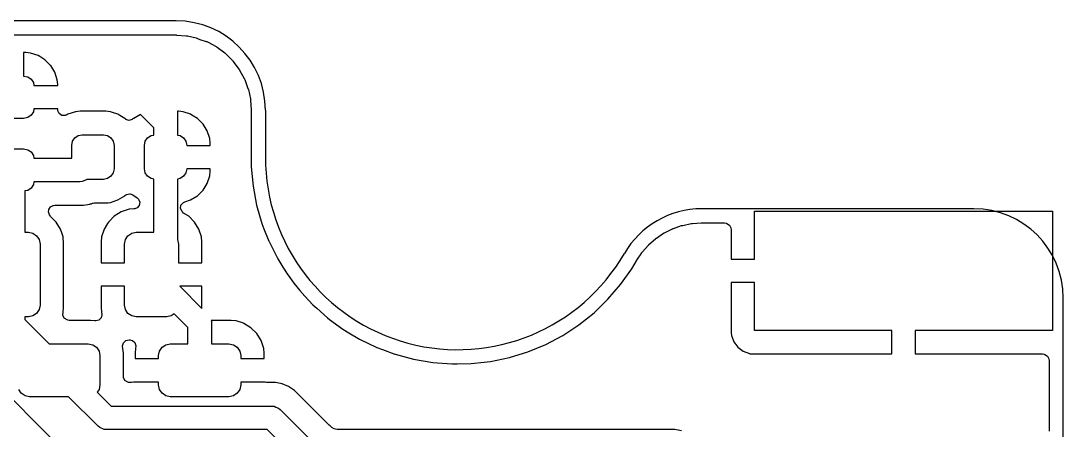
# Model space of a CAD drawing. Header units: millimetres. Extents: x 117.1 to 182.9, y -117.9 to -82.1.
# Drawn here: x 160.69 to 182.9, y -90.81 to -82.1 of the extents above; entities that cross this region are included whole.
import ezdxf

# ---------------------------------------------------------------- set-up
doc = ezdxf.new("R2010")
doc.units = ezdxf.units.MM
for name, color, linetype, lineweight, true_color in [('cut_out', 174, 'CONTINUOUS', 25, 0x000080), ('trace_in', 6, 'CONTINUOUS', 25, 0xff00ff), ('trace_out', 214, 'CONTINUOUS', 25, 0x800080)]:
    doc.layers.add(name, color=color, linetype=linetype, lineweight=lineweight, true_color=true_color)

msp = doc.modelspace()

# ---------------------------------------------------------------- linework, layer by layer
at = {"layer": 'cut_out', "linetype": 'CONTINUOUS'}
for p, q in [((164, -82.1), (136, -82.1)), ((165.9, -84), (165.9, -85)), ((181, -86.1), (175.196152, -86.1)), ((182.9, -112), (182.9, -88))]:
    msp.add_line(p, q, dxfattribs=at)
at = {"layer": 'cut_out'}
for centre, radius, start, end in [((164, -84), 1.9, 0, 90), ((170, -85), 4.1, -180, -30.0000011), ((175.1961, -87.9999), 1.899905, 89.9984318, 150.0018236), ((181, -88), 1.9, 0, 90)]:
    msp.add_arc(centre, radius, start, end, dxfattribs=at)
at = {"layer": 'trace_in', "linetype": 'CONTINUOUS'}
for p, q in [((160.798322, -82.775), (160.75, -82.775)), ((160.75, -82.775), (160.75, -83.275)), ((160.798327, -82.775), (160.798322, -82.775)), ((160.897604, -82.785143), (160.798327, -82.775)), ((161.058476, -82.838449), (160.897604, -82.785143)), ((161.05849, -82.838456), (161.058476, -82.838449)), ((161.058492, -82.838457), (161.05849, -82.838456)), ((161.09499, -82.860969), (161.058492, -82.838457)), ((161.202712, -82.927413), (161.09499, -82.860969)), ((161.202722, -82.92742), (161.202712, -82.927413)), ((161.202728, -82.927424), (161.202722, -82.92742)), ((161.202732, -82.927427), (161.202728, -82.927424)), ((161.202734, -82.927429), (161.202732, -82.927427)), ((161.202737, -82.927431), (161.202734, -82.927429)), ((161.322567, -83.047261), (161.202737, -82.927431)), ((161.322568, -83.047263), (161.322567, -83.047261)), ((161.322572, -83.047267), (161.322568, -83.047263)), ((161.322575, -83.047271), (161.322572, -83.047267)), ((161.32258, -83.047279), (161.322575, -83.047271)), ((161.322585, -83.047286), (161.32258, -83.047279)), ((161.326079, -83.052951), (161.322585, -83.047286)), ((161.411542, -83.191507), (161.326079, -83.052951)), ((160.75, -83.275), (160.836104, -83.292127)), ((161.411547, -83.191518), (161.411542, -83.191507)), ((161.464855, -83.352392), (161.411547, -83.191518)), ((160.836104, -83.292127), (160.909099, -83.340901)), ((160.909099, -83.340901), (160.957873, -83.413896)), ((160.957873, -83.413896), (160.970027, -83.475)), ((160.970027, -83.475), (161.474999, -83.475)), ((161.474998, -83.451677), (161.464855, -83.352392)), ((161.474999, -83.451692), (161.474998, -83.451677)), ((161.474999, -83.475), (161.474999, -83.451692)), ((164.048322, -84.025), (164.025, -84.025)), ((164.025, -84.025), (164.025, -84.275)), ((164.048327, -84.025), (164.048322, -84.025)), ((164.147604, -84.035143), (164.048327, -84.025)), ((164.308476, -84.088449), (164.147604, -84.035143)), ((164.30849, -84.088456), (164.308476, -84.088449)), ((164.308492, -84.088457), (164.30849, -84.088456)), ((164.334952, -84.104778), (164.308492, -84.088457)), ((164.452712, -84.177413), (164.334952, -84.104778)), ((164.025, -84.275), (164.025, -84.529972)), ((164.452722, -84.17742), (164.452712, -84.177413)), ((164.452728, -84.177424), (164.452722, -84.17742)), ((164.452732, -84.177427), (164.452728, -84.177424)), ((164.452733, -84.177428), (164.452732, -84.177427)), ((164.452734, -84.177429), (164.452733, -84.177428)), ((164.452737, -84.177431), (164.452734, -84.177429)), ((164.572567, -84.297261), (164.452737, -84.177431)), ((164.572569, -84.297264), (164.572567, -84.297261)), ((164.572572, -84.297267), (164.572569, -84.297264)), ((164.572575, -84.297271), (164.572572, -84.297267)), ((164.57258, -84.297279), (164.572575, -84.297271)), ((164.572585, -84.297286), (164.57258, -84.297279)), ((164.575095, -84.301356), (164.572585, -84.297286)), ((164.661542, -84.441507), (164.575095, -84.301356)), ((164.025, -84.529972), (164.086104, -84.542127)), ((164.086104, -84.542127), (164.159099, -84.590901)), ((164.159099, -84.590901), (164.207873, -84.663896)), ((164.661547, -84.441518), (164.661542, -84.441507)), ((164.714855, -84.602392), (164.661547, -84.441518)), ((164.724998, -84.701677), (164.714855, -84.602392)), ((164.207873, -84.663896), (164.225, -84.75)), ((164.225, -84.75), (164.724999, -84.75)), ((164.724999, -84.701692), (164.724998, -84.701677)), ((164.724999, -84.75), (164.724999, -84.701692)), ((164.225, -85.25), (164.207873, -85.336104)), ((164.725, -85.25), (164.225, -85.25)), ((164.725, -85.298309), (164.725, -85.25)), ((164.086104, -85.457873), (164.025, -85.470027)), ((164.025, -85.470027), (164.025, -86.745394)), ((164.159099, -85.409099), (164.086104, -85.457873)), ((164.207873, -85.336104), (164.159099, -85.409099)), ((164.661547, -85.558481), (164.714855, -85.397606)), ((164.714855, -85.397606), (164.724999, -85.298322)), ((164.724999, -85.298322), (164.725, -85.298309)), ((164.452732, -85.822572), (164.572572, -85.702732)), ((164.572572, -85.702732), (164.572575, -85.702728)), ((164.572575, -85.702728), (164.661542, -85.558492)), ((164.661542, -85.558492), (164.661547, -85.558481)), ((164.155415, -85.96727), (164.186187, -85.952071)), ((164.186187, -85.952071), (164.308472, -85.911551)), ((164.308472, -85.911551), (164.308476, -85.911548)), ((164.308476, -85.911548), (164.308479, -85.911548)), ((164.308479, -85.911548), (164.308492, -85.911542)), ((164.308492, -85.911542), (164.441491, -85.829506)), ((164.441491, -85.829506), (164.452712, -85.822585)), ((164.452712, -85.822585), (164.452713, -85.822584)), ((164.452713, -85.822584), (164.452728, -85.822575)), ((164.452728, -85.822575), (164.452732, -85.822572)), ((164.093747, -86.095867), (164.102402, -86.026535)), ((164.123948, -86.15887), (164.093747, -86.095867)), ((164.102402, -86.026535), (164.14636, -85.973434)), ((164.124867, -86.159892), (164.123948, -86.15887)), ((164.131727, -86.167518), (164.124867, -86.159892)), ((164.158815, -86.190124), (164.131727, -86.167518)), ((164.14636, -85.973434), (164.151493, -85.96994)), ((164.151493, -85.96994), (164.155415, -85.96727)), ((164.268344, -86.257683), (164.158815, -86.190124)), ((164.268345, -86.257684), (164.268344, -86.257683)), ((164.392315, -86.381654), (164.268345, -86.257684)), ((164.484356, -86.530875), (164.392315, -86.381654)), ((164.484358, -86.53088), (164.484356, -86.530875)), ((164.539505, -86.697302), (164.484358, -86.53088)), ((164.025, -86.745394), (164.03097, -86.754329)), ((164.03097, -86.754329), (164.05, -86.85)), ((164.549998, -86.800013), (164.539505, -86.697302)), ((164.549999, -86.800028), (164.549998, -86.800013)), ((164.549999, -87.25), (164.549999, -86.800028)), ((164.05, -86.85), (164.05, -87.25)), ((164.05, -87.25), (164.549999, -87.25)), ((176.325, -87.67), (175.825, -87.67)), ((175.825, -87.67), (175.825, -88.737844)), ((176.325, -88.69), (176.325, -87.67)), ((164.55, -87.75), (164.078554, -87.75)), ((164.078554, -87.75), (164.548009, -88.219456)), ((164.55, -88.199973), (164.55, -87.75)), ((164.548009, -88.219456), (164.549999, -88.199986)), ((164.549999, -88.199986), (164.55, -88.199973)), ((165.174986, -88.475), (164.747538, -88.475)), ((164.747538, -88.475), (164.75, -88.5)), ((164.75, -88.5), (164.75, -88.975)), ((165.174991, -88.475), (165.174986, -88.475)), ((165.277694, -88.485493), (165.174991, -88.475)), ((165.277699, -88.485494), (165.277694, -88.485493)), ((165.432419, -88.536764), (165.277699, -88.485494)), ((165.444119, -88.540641), (165.432419, -88.536764)), ((165.444124, -88.540643), (165.444119, -88.540641)), ((165.593345, -88.632684), (165.444124, -88.540643)), ((165.717315, -88.756654), (165.593345, -88.632684)), ((165.809356, -88.905875), (165.717315, -88.756654)), ((175.825, -88.737844), (175.8314, -88.79737)), ((175.8314, -88.79737), (175.831401, -88.797372)), ((175.831401, -88.797372), (175.831403, -88.797379)), ((175.831403, -88.797379), (175.881645, -88.932086)), ((179.25, -88.69), (176.325, -88.69)), ((179.25, -89.19), (179.25, -88.69)), ((164.75, -88.975), (165.125, -88.975)), ((165.125, -88.975), (165.220671, -88.99403)), ((165.220671, -88.99403), (165.301777, -89.048223)), ((165.301777, -89.048223), (165.35597, -89.129329)), ((165.809358, -88.90588), (165.809356, -88.905875)), ((165.864505, -89.072302), (165.809358, -88.90588)), ((175.881645, -88.932086), (175.881649, -88.932093)), ((175.881649, -88.932093), (175.922585, -88.986776)), ((175.922585, -88.986776), (175.967807, -89.047185)), ((175.967807, -89.047185), (175.967813, -89.047191)), ((175.967813, -89.047191), (175.996364, -89.068564)), ((165.35597, -89.129329), (165.375, -89.225)), ((165.375, -89.225), (165.375, -89.2875)), ((165.874998, -89.175013), (165.864505, -89.072302)), ((165.874999, -89.175028), (165.874998, -89.175013)), ((165.874999, -89.2875), (165.874999, -89.175028)), ((175.996364, -89.068564), (176.082906, -89.13335)), ((176.082906, -89.13335), (176.082913, -89.133354)), ((176.082913, -89.133354), (176.21762, -89.183596)), ((176.21762, -89.183596), (176.217627, -89.183598)), ((176.217627, -89.183598), (176.224468, -89.184333)), ((176.224468, -89.184333), (176.277138, -89.189998)), ((176.277138, -89.189998), (176.277155, -89.189999)), ((176.277155, -89.189999), (176.277172, -89.19)), ((176.277172, -89.19), (179.25, -89.19)), ((165.375, -89.2875), (165.874999, -89.2875))]:
    msp.add_line(p, q, dxfattribs=at)
at = {"layer": 'trace_out', "linetype": 'CONTINUOUS'}
for p, q in [((136.006643, -82.4005), (163.993357, -82.4005)), ((163.993357, -82.4005), (163.997782, -82.400579)), ((163.997782, -82.400579), (164.0011, -82.400697)), ((164.0011, -82.400697), (164.002207, -82.400737)), ((164.002207, -82.400737), (164.006624, -82.400973)), ((164.006624, -82.400973), (164.214386, -82.415832)), ((164.214386, -82.415832), (164.223152, -82.416775)), ((164.223152, -82.416775), (164.231936, -82.418038)), ((164.231936, -82.418038), (164.240613, -82.419604)), ((164.240613, -82.419604), (164.424544, -82.459616)), ((164.424544, -82.459616), (164.457606, -82.471947)), ((164.457606, -82.471947), (164.50266, -82.496548)), ((164.50266, -82.496548), (164.641376, -82.537279)), ((164.641376, -82.537279), (164.653879, -82.541689)), ((164.653879, -82.541689), (164.666118, -82.546759)), ((164.666118, -82.546759), (164.678061, -82.552473)), ((164.678061, -82.552473), (164.853092, -82.648046)), ((164.853092, -82.648046), (164.860689, -82.652554)), ((164.860689, -82.652554), (164.86812, -82.657329)), ((164.86812, -82.657329), (164.875397, -82.662381)), ((164.875397, -82.662381), (165.036798, -82.783204)), ((165.036798, -82.783204), (165.04369, -82.788758)), ((165.04369, -82.788758), (165.050379, -82.794554)), ((165.050379, -82.794554), (165.056858, -82.800586)), ((165.056858, -82.800586), (165.199412, -82.94314)), ((165.199412, -82.94314), (165.205444, -82.949619)), ((165.205444, -82.949619), (165.21124, -82.956308)), ((165.21124, -82.956308), (165.216794, -82.9632)), ((165.216794, -82.9632), (165.337608, -83.124589)), ((165.337608, -83.124589), (165.342659, -83.131863)), ((165.342659, -83.131863), (165.347449, -83.139317)), ((165.347449, -83.139317), (165.351963, -83.146927)), ((165.351963, -83.146927), (165.448577, -83.323864)), ((165.448577, -83.323864), (165.452538, -83.331775)), ((165.452538, -83.331775), (165.456211, -83.339817)), ((165.456211, -83.339817), (165.4596, -83.347998)), ((165.4596, -83.347998), (165.530065, -83.536919)), ((165.530065, -83.536919), (165.532863, -83.545328)), ((165.532863, -83.545328), (165.535349, -83.553797)), ((165.535349, -83.553797), (165.537535, -83.562364)), ((165.537535, -83.562364), (165.580389, -83.759364)), ((165.580389, -83.759364), (165.58196, -83.768066)), ((165.58196, -83.768066), (165.58322, -83.776825)), ((165.58322, -83.776825), (165.584167, -83.785634)), ((165.584167, -83.785634), (165.599026, -83.993371)), ((160.75, -84.175), (160.25, -84.175)), ((160.836104, -84.157873), (160.75, -84.175)), ((160.909099, -84.109099), (160.836104, -84.157873)), ((160.957873, -84.036104), (160.909099, -84.109099)), ((160.970027, -83.975), (160.957873, -84.036104)), ((161.475, -83.975), (160.970027, -83.975)), ((161.475, -83.986488), (161.475, -83.975)), ((161.477593, -84.011712), (161.475, -83.986488)), ((161.478952, -84.018253), (161.477593, -84.011712)), ((161.505234, -84.072573), (161.478952, -84.018253)), ((161.505665, -84.073089), (161.505234, -84.072573)), ((161.563654, -84.111851), (161.505665, -84.073089)), ((161.633511, -84.113146), (161.563654, -84.111851)), ((161.646892, -84.109485), (161.633511, -84.113146)), ((161.653722, -84.106517), (161.646892, -84.109485)), ((161.656822, -84.106314), (161.653722, -84.106517)), ((161.668601, -84.101998), (161.656822, -84.106314)), ((161.691296, -84.088), (161.668601, -84.101998)), ((161.691305, -84.087996), (161.691296, -84.088)), ((161.852289, -84.034651), (161.691305, -84.087996)), ((161.852292, -84.03465), (161.852289, -84.034651)), ((161.852504, -84.034628), (161.852292, -84.03465)), ((161.852505, -84.034628), (161.852504, -84.034628)), ((161.951617, -84.024503), (161.852505, -84.034628)), ((161.951636, -84.024501), (161.951617, -84.024503)), ((161.951644, -84.024501), (161.951636, -84.024501)), ((161.951662, -84.0245), (161.951644, -84.024501)), ((162.498346, -84.0245), (161.951662, -84.0245)), ((162.498353, -84.0245), (162.498346, -84.0245)), ((162.597707, -84.03465), (162.498353, -84.0245)), ((162.597711, -84.034651), (162.597707, -84.03465)), ((162.639965, -84.048653), (162.597711, -84.034651)), ((162.758689, -84.087994), (162.639965, -84.048653)), ((162.758696, -84.087996), (162.758689, -84.087994)), ((162.758699, -84.087998), (162.758696, -84.087996)), ((162.758709, -84.088003), (162.758699, -84.087998)), ((162.797668, -84.112034), (162.758709, -84.088003)), ((162.90304, -84.177029), (162.797668, -84.112034)), ((163.237422, -84.090976), (163.09728, -84.177417)), ((163.525, -84.378553), (163.237422, -84.090976)), ((165.599026, -83.993371), (165.599263, -83.997791)), ((165.599263, -83.997791), (165.599421, -84.002214)), ((165.599421, -84.002214), (165.5995, -84.006641)), ((165.5995, -84.006641), (165.5995, -85.000034)), ((162.903044, -84.177032), (162.90304, -84.177029)), ((162.903233, -84.177221), (162.903044, -84.177032)), ((162.903646, -84.177554), (162.903233, -84.177221)), ((162.906366, -84.179913), (162.903646, -84.177554)), ((162.906451, -84.179814), (162.906366, -84.179913)), ((162.923891, -84.19387), (162.906451, -84.179814)), ((162.925969, -84.195206), (162.923891, -84.19387)), ((162.930398, -84.198052), (162.925969, -84.195206)), ((162.988539, -84.217414), (162.930398, -84.198052)), ((162.990347, -84.217544), (162.988539, -84.217414)), ((162.990394, -84.217547), (162.990347, -84.217544)), ((163.058667, -84.202695), (162.990394, -84.217547)), ((163.072382, -84.195206), (163.058667, -84.202695)), ((163.091927, -84.180582), (163.072382, -84.195206)), ((163.092527, -84.181313), (163.091927, -84.180582)), ((163.09727, -84.177424), (163.092527, -84.181313)), ((163.09728, -84.177417), (163.09727, -84.177424)), ((163.525, -84.529972), (163.525, -84.378553)), ((161.792127, -84.663896), (161.840901, -84.590901)), ((161.840901, -84.590901), (161.913896, -84.542127)), ((161.913896, -84.542127), (162, -84.525)), ((162, -84.525), (162.45, -84.525)), ((162.45, -84.525), (162.536104, -84.542127)), ((162.536104, -84.542127), (162.609099, -84.590901)), ((162.609099, -84.590901), (162.657873, -84.663896)), ((163.342127, -84.663896), (163.390901, -84.590901)), ((163.390901, -84.590901), (163.463896, -84.542127)), ((163.463896, -84.542127), (163.525, -84.529972)), ((160.25, -84.825), (160.75, -84.825)), ((160.75, -84.825), (160.836104, -84.842127)), ((160.836104, -84.842127), (160.909099, -84.890901)), ((161.775, -84.75), (161.792127, -84.663896)), ((161.775, -85.025), (161.775, -84.75)), ((162.657873, -84.663896), (162.675, -84.75)), ((162.675, -84.75), (162.675, -85.25)), ((163.325, -84.75), (163.342127, -84.663896)), ((163.325, -85.25), (163.325, -84.75)), ((160.909099, -84.890901), (160.957873, -84.963896)), ((160.957873, -84.963896), (160.970027, -85.025)), ((160.970027, -85.025), (161.775, -85.025)), ((165.5995, -85.000034), (165.599471, -85.205878)), ((162.675, -85.25), (162.657873, -85.336104)), ((163.342127, -85.336104), (163.325, -85.25)), ((165.599471, -85.205878), (165.599471, -85.205887)), ((165.599471, -85.205887), (165.637909, -85.615812)), ((162.088893, -85.482867), (161.998773, -85.520196)), ((162.088897, -85.482862), (162.088893, -85.482867)), ((162.098478, -85.475), (162.088897, -85.482862)), ((162.45, -85.475), (162.098478, -85.475)), ((162.536104, -85.457873), (162.45, -85.475)), ((162.609099, -85.409099), (162.536104, -85.457873)), ((162.657873, -85.336104), (162.609099, -85.409099)), ((163.390901, -85.409099), (163.342127, -85.336104)), ((163.463896, -85.457873), (163.390901, -85.409099)), ((163.525, -85.470027), (163.463896, -85.457873)), ((163.525, -86.6), (163.525, -85.470027)), ((160.836104, -85.707873), (160.775, -85.720027)), ((160.775, -85.720027), (160.775, -86.6)), ((160.909099, -85.659099), (160.836104, -85.707873)), ((160.957873, -85.586104), (160.909099, -85.659099)), ((160.970027, -85.525), (160.957873, -85.586104)), ((161.95, -85.525), (160.970027, -85.525)), ((161.998773, -85.520196), (161.95, -85.525)), ((165.637909, -85.615812), (165.714458, -86.020382)), ((162.597708, -85.965349), (162.758697, -85.912003)), ((162.758697, -85.912003), (162.903044, -85.822968)), ((162.903044, -85.822968), (162.90305, -85.822962)), ((162.90305, -85.822962), (162.908708, -85.818489)), ((162.908708, -85.818489), (162.909199, -85.81911)), ((162.909199, -85.81911), (162.928308, -85.804801)), ((162.928308, -85.804801), (162.942033, -85.797306)), ((162.942033, -85.797306), (163.010299, -85.78245)), ((163.010299, -85.78245), (163.017399, -85.782957)), ((163.017399, -85.782957), (163.078636, -85.804342)), ((163.078636, -85.804342), (163.16518, -85.863625)), ((163.16518, -85.863625), (163.191164, -85.887513)), ((163.191164, -85.887513), (163.19711, -85.894797)), ((163.19711, -85.894797), (163.198491, -85.896489)), ((163.198491, -85.896489), (163.22563, -85.960873)), ((161.2783, -86.163786), (161.283202, -86.123269)), ((161.300976, -86.229874), (161.2783, -86.163786)), ((161.283202, -86.123269), (161.284931, -86.117383)), ((161.284931, -86.117383), (161.322672, -86.058644)), ((161.322672, -86.058644), (161.324041, -86.057457)), ((161.324041, -86.057457), (161.37892, -86.029977)), ((161.37892, -86.029977), (161.386479, -86.028333)), ((161.386479, -86.028333), (161.412832, -86.0255)), ((161.412832, -86.0255), (162.023921, -86.0255)), ((162.023921, -86.0255), (162.156934, -85.999041)), ((162.156934, -85.999041), (162.159512, -85.998527)), ((162.159512, -85.998527), (162.168908, -85.996659)), ((162.168908, -85.996659), (162.168908, -85.996658)), ((162.168908, -85.996658), (162.168911, -85.996658)), ((162.168911, -85.996658), (162.168913, -85.996658)), ((162.168913, -85.996658), (162.168915, -85.996657)), ((162.168915, -85.996657), (162.180852, -85.994282)), ((162.180852, -85.994282), (162.180896, -85.994273)), ((162.180896, -85.994273), (162.193605, -85.991745)), ((162.193605, -85.991745), (162.204468, -85.984344)), ((162.204468, -85.984344), (162.218386, -85.980725)), ((162.218386, -85.980725), (162.232691, -85.977879)), ((162.232691, -85.977879), (162.256872, -85.975499)), ((162.256872, -85.975499), (162.498335, -85.975499)), ((162.498335, -85.975499), (162.498338, -85.975499)), ((162.498338, -85.975499), (162.498344, -85.975499)), ((162.498344, -85.975499), (162.498352, -85.975498)), ((162.498352, -85.975498), (162.498355, -85.975498)), ((162.498355, -85.975498), (162.498361, -85.975497)), ((162.498361, -85.975497), (162.498653, -85.975479)), ((162.498653, -85.975479), (162.499669, -85.975363)), ((162.499669, -85.975363), (162.55276, -85.96994)), ((162.55276, -85.96994), (162.597708, -85.965349)), ((162.830875, -86.165643), (162.770508, -86.202878)), ((162.830877, -86.165642), (162.830875, -86.165643)), ((162.830879, -86.165641), (162.830877, -86.165642)), ((162.830887, -86.165638), (162.830879, -86.165641)), ((162.997302, -86.110494), (162.830887, -86.165638)), ((162.997303, -86.110493), (162.997302, -86.110494)), ((163.100012, -86.1), (162.997303, -86.110493)), ((163.100373, -86.1), (163.100012, -86.1)), ((163.100528, -86.099988), (163.100373, -86.1)), ((163.1015, -86.099965), (163.100528, -86.099988)), ((163.101502, -86.09993), (163.101499, -86.09993)), ((163.101499, -86.09993), (163.1015, -86.099965)), ((163.119278, -86.09855), (163.101501, -86.099913)), ((163.101501, -86.099913), (163.101502, -86.09993)), ((163.119451, -86.098523), (163.119278, -86.09855)), ((163.119806, -86.098469), (163.119451, -86.098523)), ((163.169883, -86.078958), (163.119806, -86.098469)), ((163.171411, -86.077935), (163.169883, -86.078958)), ((163.213654, -86.029708), (163.171411, -86.077935)), ((163.22563, -85.960873), (163.213654, -86.029708)), ((165.714458, -86.020382), (165.827932, -86.414259)), ((176.325, -87.17), (176.325, -86.15)), ((176.325, -86.15), (182.675, -86.15)), ((182.675, -86.15), (182.675, -88.69)), ((161.318508, -86.254634), (161.300976, -86.229874)), ((161.332025, -86.270657), (161.318508, -86.254634)), ((161.442712, -86.381344), (161.332025, -86.270657)), ((161.534814, -86.530666), (161.442712, -86.381344)), ((162.557685, -86.381652), (162.536458, -86.416067)), ((162.681652, -86.257685), (162.557685, -86.381652)), ((162.770508, -86.202878), (162.681652, -86.257685)), ((160.775, -86.6), (160.85, -86.6)), ((160.85, -86.6), (160.945671, -86.61903)), ((161.562691, -86.614793), (161.534814, -86.530666)), ((161.589998, -86.6972), (161.562691, -86.614793)), ((162.465638, -86.530888), (162.410494, -86.697299)), ((162.465641, -86.530879), (162.465638, -86.530888)), ((162.465757, -86.530691), (162.465641, -86.530879)), ((162.536458, -86.416067), (162.465757, -86.530691)), ((163.054329, -86.61903), (163.15, -86.6)), ((163.15, -86.6), (163.525, -86.6)), ((165.827932, -86.414259), (165.828452, -86.416063)), ((165.828452, -86.416063), (165.871011, -86.5245)), ((165.871011, -86.5245), (165.975674, -86.791176)), ((174.386311, -86.621512), (174.393129, -86.617274)), ((174.393129, -86.617274), (174.400177, -86.613204)), ((174.400177, -86.613204), (174.407285, -86.609404)), ((174.407285, -86.609404), (174.573131, -86.52762)), ((174.573131, -86.52762), (174.580514, -86.524276)), ((174.580514, -86.524276), (174.587987, -86.521181)), ((174.587987, -86.521181), (174.595571, -86.518326)), ((174.595571, -86.518326), (174.770643, -86.4589)), ((174.770643, -86.4589), (174.778386, -86.456551)), ((174.778386, -86.456551), (174.786208, -86.454455)), ((174.786208, -86.454455), (174.794083, -86.452619)), ((174.794083, -86.452619), (174.97544, -86.416549)), ((174.97544, -86.416549), (174.983412, -86.415233)), ((174.983412, -86.415233), (174.991454, -86.414174)), ((174.991454, -86.414174), (174.999498, -86.413382)), ((174.999498, -86.413382), (175.190093, -86.400895)), ((175.190093, -86.400895), (175.194143, -86.400697)), ((175.194143, -86.400697), (175.198176, -86.400565)), ((175.198176, -86.400565), (175.20221, -86.4005)), ((175.20221, -86.4005), (175.243736, -86.400502)), ((175.243736, -86.400502), (175.243736, -86.400501)), ((175.243736, -86.400501), (175.262081, -86.400502)), ((175.262081, -86.400502), (175.262102, -86.4005)), ((175.262102, -86.4005), (175.68317, -86.4005)), ((175.68317, -86.4005), (175.718106, -86.405523)), ((175.718106, -86.405523), (175.733104, -86.409927)), ((175.733104, -86.409927), (175.791855, -86.447672)), ((175.791855, -86.447672), (175.793042, -86.449041)), ((175.793042, -86.449041), (175.820518, -86.503902)), ((175.820518, -86.503902), (175.822163, -86.51146)), ((175.822163, -86.51146), (175.825, -86.537831)), ((175.825, -86.537831), (175.825, -87.17)), ((160.945671, -86.61903), (161.026777, -86.673223)), ((161.026777, -86.673223), (161.08097, -86.754329)), ((161.08097, -86.754329), (161.1, -86.85)), ((161.589999, -86.697203), (161.589998, -86.6972)), ((161.594, -86.736375), (161.589999, -86.697203)), ((161.600499, -86.799992), (161.594, -86.736375)), ((161.6005, -88.200009), (161.600499, -86.799992)), ((162.410493, -86.697304), (162.4, -86.800007)), ((162.4, -86.800007), (162.4, -86.80001)), ((162.4, -86.80001), (162.4, -86.800013)), ((162.4, -86.800013), (162.4, -87.25)), ((162.410494, -86.697299), (162.410493, -86.697304)), ((162.9, -86.85), (162.91903, -86.754329)), ((162.91903, -86.754329), (162.973223, -86.673223)), ((162.973223, -86.673223), (163.054329, -86.61903)), ((165.975674, -86.791176), (165.975675, -86.79118)), ((165.975675, -86.79118), (165.975676, -86.79118)), ((165.975676, -86.79118), (165.978877, -86.799337)), ((165.978877, -86.799337), (166.164434, -87.166904)), ((174.074267, -86.860954), (174.213291, -86.73903)), ((174.213291, -86.73903), (174.219531, -86.733909)), ((174.219531, -86.733909), (174.225973, -86.728965)), ((174.225973, -86.728965), (174.232516, -86.724276)), ((174.232516, -86.724276), (174.386311, -86.621512)), ((161.1, -86.85), (161.1, -88.15)), ((162.9, -87.25), (162.9, -86.85)), ((173.814309, -87.19521), (173.92044, -87.036364)), ((173.92044, -87.036364), (173.925126, -87.029825)), ((173.925126, -87.029825), (173.930077, -87.023372)), ((173.930077, -87.023372), (173.935186, -87.017146)), ((173.935186, -87.017146), (174.05712, -86.878101)), ((174.05712, -86.878101), (174.062639, -86.872209)), ((174.062639, -86.872209), (174.068377, -86.866471)), ((174.068377, -86.866471), (174.074267, -86.860954)), ((162.4, -87.25), (162.9, -87.25)), ((166.164434, -87.166904), (166.231351, -87.273402)), ((166.231351, -87.273402), (166.275804, -87.344148)), ((173.708032, -87.378557), (173.807942, -87.205451)), ((173.807942, -87.205451), (173.810023, -87.201981)), ((173.810023, -87.201981), (173.812138, -87.19858)), ((173.812138, -87.19858), (173.814309, -87.19521)), ((175.825, -87.17), (176.325, -87.17)), ((166.275804, -87.344148), (166.378973, -87.508343)), ((173.469765, -87.714363), (173.708032, -87.378557)), ((166.378973, -87.508343), (166.383499, -87.515545)), ((166.383499, -87.515545), (166.510037, -87.680451)), ((166.510037, -87.680451), (166.510038, -87.680454)), ((166.510038, -87.680454), (166.634142, -87.842188)), ((173.201187, -88.026456), (173.469765, -87.714363)), ((162.9, -87.75), (162.400001, -87.75)), ((162.400001, -87.75), (162.400001, -88.199995)), ((162.9, -88.15), (162.9, -87.75)), ((166.634142, -87.842188), (166.634154, -87.842203)), ((166.634154, -87.842203), (166.634159, -87.842208)), ((166.634159, -87.842208), (166.634168, -87.842218)), ((166.634168, -87.842218), (166.743859, -87.960437)), ((161.1, -88.15), (161.08097, -88.245671)), ((162.91903, -88.245671), (162.9, -88.15)), ((166.743859, -87.960437), (166.743859, -87.960438)), ((166.743859, -87.960438), (166.74386, -87.960438)), ((166.74386, -87.960438), (166.91421, -88.144033)), ((166.91421, -88.144033), (166.995919, -88.217052)), ((172.904644, -88.312112), (173.201187, -88.026456)), ((160.945671, -88.38097), (160.85, -88.4)), ((161.026777, -88.326777), (160.945671, -88.38097)), ((161.08097, -88.245671), (161.026777, -88.326777)), ((161.585623, -88.357463), (161.58987, -88.309691)), ((161.586596, -88.364232), (161.585623, -88.357463)), ((161.615618, -88.427789), (161.586596, -88.364232)), ((161.588582, -88.309416), (161.589999, -88.302797)), ((161.58987, -88.309691), (161.588582, -88.309416)), ((161.589999, -88.302797), (161.600499, -88.200018)), ((161.600499, -88.200018), (161.6005, -88.200009)), ((162.400001, -88.199995), (162.410493, -88.302694)), ((162.418609, -88.355581), (162.401245, -88.423258)), ((162.410493, -88.302694), (162.410495, -88.302703)), ((162.410495, -88.302703), (162.411914, -88.306985)), ((162.411914, -88.306985), (162.418131, -88.341709)), ((162.418131, -88.341709), (162.418609, -88.355581)), ((162.973223, -88.326777), (162.91903, -88.245671)), ((163.054329, -88.38097), (162.973223, -88.326777)), ((163.15, -88.4), (163.054329, -88.38097)), ((163.895671, -88.38097), (163.8, -88.4)), ((163.95966, -88.338213), (163.895671, -88.38097)), ((164.25, -88.628553), (163.95966, -88.338213)), ((166.995919, -88.217052), (167.221231, -88.418403)), ((172.582726, -88.568832), (172.904644, -88.312112)), ((160.85, -88.4), (160.775, -88.4)), ((160.775, -88.4), (160.775, -88.458946)), ((160.775, -88.458946), (161.291054, -88.975)), ((161.674395, -88.465565), (161.615618, -88.427789)), ((161.687713, -88.469476), (161.674395, -88.465565)), ((161.722652, -88.4745), (161.687713, -88.469476)), ((162.175009, -88.4745), (161.722652, -88.4745)), ((162.175016, -88.4745), (162.175009, -88.4745)), ((162.175023, -88.4745), (162.175016, -88.4745)), ((162.263495, -88.483539), (162.175023, -88.4745)), ((162.274017, -88.484164), (162.263495, -88.483539)), ((162.291357, -88.484455), (162.274017, -88.484164)), ((162.348786, -88.471434), (162.291357, -88.484455)), ((162.350031, -88.470813), (162.348786, -88.471434)), ((162.350049, -88.470803), (162.350031, -88.470813)), ((162.401245, -88.423258), (162.350049, -88.470803)), ((163.8, -88.4), (163.15, -88.4)), ((167.221231, -88.418403), (167.269152, -88.45377)), ((167.269152, -88.45377), (167.552521, -88.662908)), ((172.32459, -88.737844), (172.582726, -88.568832)), ((164.25, -88.975), (164.25, -88.628553)), ((167.552521, -88.662908), (167.676886, -88.737844)), ((167.676886, -88.737844), (167.905196, -88.875414)), ((171.874212, -88.986774), (172.238246, -88.794377)), ((172.238246, -88.794377), (172.32459, -88.737844)), ((182.675, -88.69), (179.75, -88.69)), ((179.75, -88.69), (179.75, -89.19)), ((161.291054, -88.975), (162.125, -88.975)), ((162.125, -88.975), (162.220671, -88.99403)), ((162.220671, -88.99403), (162.301777, -89.048223)), ((162.301777, -89.048223), (162.35597, -89.129329)), ((162.856772, -89.01898), (162.874138, -88.951305)), ((162.856987, -89.025221), (162.856772, -89.01898)), ((162.85725, -89.03286), (162.856987, -89.025221)), ((162.863449, -89.067529), (162.85725, -89.03286)), ((162.874138, -88.951305), (162.925332, -88.903762)), ((162.925332, -88.903762), (162.929462, -88.901701)), ((162.929462, -88.901701), (162.998105, -88.889373)), ((162.998105, -88.889373), (163.010055, -88.890661)), ((163.010055, -88.890661), (163.018815, -88.891605)), ((163.018815, -88.891605), (163.053002, -88.900339)), ((163.053002, -88.900339), (163.065847, -88.905663)), ((163.065847, -88.905663), (163.120238, -88.949515)), ((163.120238, -88.949515), (163.142262, -89.015129)), ((163.142676, -89.025221), (163.136488, -89.069302)), ((163.142262, -89.015129), (163.142676, -89.025221)), ((163.64403, -89.129329), (163.698223, -89.048223)), ((163.698223, -89.048223), (163.779329, -88.99403)), ((163.779329, -88.99403), (163.875, -88.975)), ((163.875, -88.975), (164.25, -88.975)), ((167.905196, -88.875414), (168.276168, -89.054065)), ((168.276168, -89.054065), (168.276171, -89.054066)), ((168.276171, -89.054066), (168.276458, -89.054204)), ((168.276458, -89.054204), (168.278098, -89.054782)), ((168.278098, -89.054782), (168.395918, -89.098498)), ((171.493806, -89.144343), (171.874212, -88.986774)), ((162.35597, -89.129329), (162.375, -89.225)), ((162.375, -89.225), (162.375, -89.85)), ((162.8638, -89.068586), (162.863449, -89.067529)), ((162.864747, -89.071182), (162.8638, -89.068586)), ((162.865, -89.072208), (162.864747, -89.071182)), ((162.865272, -89.074871), (162.865, -89.072208)), ((162.875498, -89.17498), (162.865272, -89.074871)), ((162.875499, -89.174998), (162.875498, -89.17498)), ((162.875499, -89.662177), (162.875499, -89.174998)), ((163.135492, -89.072311), (163.125, -89.175005)), ((163.125, -89.175005), (163.125, -89.17501)), ((163.125, -89.17501), (163.125, -89.175013)), ((163.125, -89.175013), (163.125, -89.2875)), ((163.135494, -89.0723), (163.135492, -89.072311)), ((163.135495, -89.072297), (163.135494, -89.0723)), ((163.136488, -89.069302), (163.135495, -89.072297)), ((163.625, -89.225), (163.64403, -89.129329)), ((163.625, -89.2875), (163.625, -89.225)), ((168.395918, -89.098498), (168.662188, -89.197296)), ((168.662188, -89.197296), (168.662192, -89.197297)), ((168.662192, -89.197297), (168.6622, -89.1973)), ((168.6622, -89.1973), (168.662205, -89.197301)), ((168.662205, -89.197301), (168.662258, -89.197321)), ((168.662258, -89.197321), (168.662296, -89.197333)), ((168.662296, -89.197333), (168.663077, -89.197535)), ((168.663077, -89.197535), (169.059918, -89.303869)), ((170.697562, -89.34975), (171.100351, -89.265708)), ((171.100351, -89.265708), (171.493806, -89.144343)), ((179.75, -89.19), (182.45767, -89.19)), ((182.45767, -89.19), (182.492606, -89.195023)), ((182.492606, -89.195023), (182.507604, -89.199427)), ((182.507604, -89.199427), (182.566355, -89.237172)), ((182.566355, -89.237172), (182.567542, -89.238541)), ((182.567542, -89.238541), (182.595018, -89.293402)), ((159.714277, -89.360723), (161.353554, -91)), ((163.125, -89.2875), (163.625, -89.2875)), ((169.059918, -89.303869), (169.465849, -89.372839)), ((169.465849, -89.372839), (169.876447, -89.403609)), ((169.876447, -89.403609), (169.876449, -89.403608)), ((169.876449, -89.403608), (169.87645, -89.403609)), ((169.87645, -89.403609), (169.876463, -89.403608)), ((169.876463, -89.403608), (169.881754, -89.404005)), ((169.881754, -89.404005), (169.887366, -89.403405)), ((169.887366, -89.403405), (169.907761, -89.403023)), ((169.907761, -89.403023), (169.988722, -89.401509)), ((169.988722, -89.401509), (170.288123, -89.39591)), ((170.288123, -89.39591), (170.28813, -89.395909)), ((170.28813, -89.395909), (170.288134, -89.395909)), ((170.288134, -89.395909), (170.359223, -89.387899)), ((170.359223, -89.387899), (170.492885, -89.372839)), ((170.492885, -89.372839), (170.696873, -89.349855)), ((170.696873, -89.349855), (170.697279, -89.349811)), ((170.697279, -89.349811), (170.697562, -89.34975)), ((182.595018, -89.293402), (182.596663, -89.30096)), ((182.596663, -89.30096), (182.5995, -89.327331)), ((182.5995, -89.327331), (182.5995, -90.83367)), ((162.878335, -89.688533), (162.875499, -89.662177)), ((162.878695, -89.690187), (162.878335, -89.688533)), ((162.879981, -89.696097), (162.878695, -89.690187)), ((162.907457, -89.750958), (162.879981, -89.696097)), ((160.698223, -90.026777), (160.64403, -89.945671)), ((162.35597, -89.945671), (162.31822, -90.002166)), ((162.375, -89.85), (162.35597, -89.945671)), ((162.908644, -89.752327), (162.907457, -89.750958)), ((162.96739, -89.79007), (162.908644, -89.752327)), ((162.982389, -89.794475), (162.96739, -89.79007)), ((163.01733, -89.7995), (162.982389, -89.794475)), ((163.051157, -89.7995), (163.01733, -89.7995)), ((163.089287, -89.789768), (163.051157, -89.7995)), ((163.089692, -89.791352), (163.089287, -89.789768)), ((163.104782, -89.7875), (163.089692, -89.791352)), ((163.104783, -89.7875), (163.104782, -89.7875)), ((163.625, -89.7875), (163.104783, -89.7875)), ((163.625, -89.85), (163.625, -89.7875)), ((163.64403, -89.945671), (163.625, -89.85)), ((163.698223, -90.026777), (163.64403, -89.945671)), ((165.35597, -89.945671), (165.301777, -90.026777)), ((165.375, -89.85), (165.35597, -89.945671)), ((165.897495, -89.7875), (165.375, -89.7875)), ((165.375, -89.7875), (165.375, -89.85)), ((165.921256, -89.794477), (165.897495, -89.7875)), ((165.956192, -89.7995), (165.921256, -89.794477)), ((166.113867, -89.7995), (165.956192, -89.7995)), ((166.113869, -89.7995), (166.113867, -89.7995)), ((166.113871, -89.7995), (166.113869, -89.7995)), ((166.258849, -89.828338), (166.113871, -89.7995)), ((166.258854, -89.828339), (166.258849, -89.828338)), ((166.258856, -89.82834), (166.258854, -89.828339)), ((166.258866, -89.828343), (166.258856, -89.82834)), ((166.258869, -89.828344), (166.258866, -89.828343)), ((166.395425, -89.884906), (166.258868, -89.828344)), ((166.258868, -89.828344), (166.258869, -89.828344)), ((166.39544, -89.884913), (166.395425, -89.884906)), ((166.454861, -89.924617), (166.39544, -89.884913)), ((166.518368, -89.96705), (166.454861, -89.924617)), ((160.779329, -90.08097), (160.698223, -90.026777)), ((160.875, -90.1), (160.779329, -90.08097)), ((161.708946, -90.1), (160.875, -90.1)), ((162.335723, -90.726777), (161.708946, -90.1)), ((162.31822, -90.002166), (162.616054, -90.3)), ((163.779329, -90.08097), (163.698223, -90.026777)), ((163.875, -90.1), (163.779329, -90.08097)), ((165.125, -90.1), (163.875, -90.1)), ((165.220671, -90.08097), (165.125, -90.1)), ((165.301777, -90.026777), (165.220671, -90.08097)), ((166.518371, -89.967053), (166.518368, -89.96705)), ((167.235177, -90.68386), (166.518371, -89.967053)), ((162.616054, -90.3), (166.039949, -90.3)), ((166.039949, -90.3), (166.088722, -90.304804)), ((166.088722, -90.304804), (166.12605, -90.320265)), ((166.12605, -90.320265), (166.178841, -90.342132)), ((166.178841, -90.342132), (166.216726, -90.373223)), ((166.216726, -90.373223), (166.933334, -91.08983)), ((162.373602, -90.757862), (162.335723, -90.726777)), ((162.373607, -90.757867), (162.373602, -90.757862)), ((162.463727, -90.795196), (162.373607, -90.757867)), ((162.5125, -90.8), (162.463727, -90.795196)), ((165.936395, -90.8), (162.5125, -90.8)), ((166.613174, -91.476777), (165.936395, -90.8)), ((167.242955, -90.690909), (167.235177, -90.68386)), ((167.243094, -90.691119), (167.242955, -90.690909)), ((167.243685, -90.691616), (167.243094, -90.691119)), ((167.244279, -90.692103), (167.243685, -90.691616)), ((167.244294, -90.692127), (167.244279, -90.692103)), ((167.251408, -90.698104), (167.244294, -90.692127)), ((167.262278, -90.706264), (167.251408, -90.698104)), ((167.278412, -90.717045), (167.262278, -90.706264)), ((167.278418, -90.71705), (167.278412, -90.717045)), ((167.317137, -90.755769), (167.278418, -90.71705)), ((167.369882, -90.787065), (167.317137, -90.755769)), ((167.395124, -90.794477), (167.369882, -90.787065)), ((167.43006, -90.7995), (167.395124, -90.794477)), ((174.623918, -90.7995), (167.43006, -90.7995)), ((174.62392, -90.7995), (174.623918, -90.7995)), ((174.623922, -90.7995), (174.62392, -90.7995)), ((174.7689, -90.828338), (174.623922, -90.7995))]:
    msp.add_line(p, q, dxfattribs=at)

doc.saveas('drawing.dxf')
